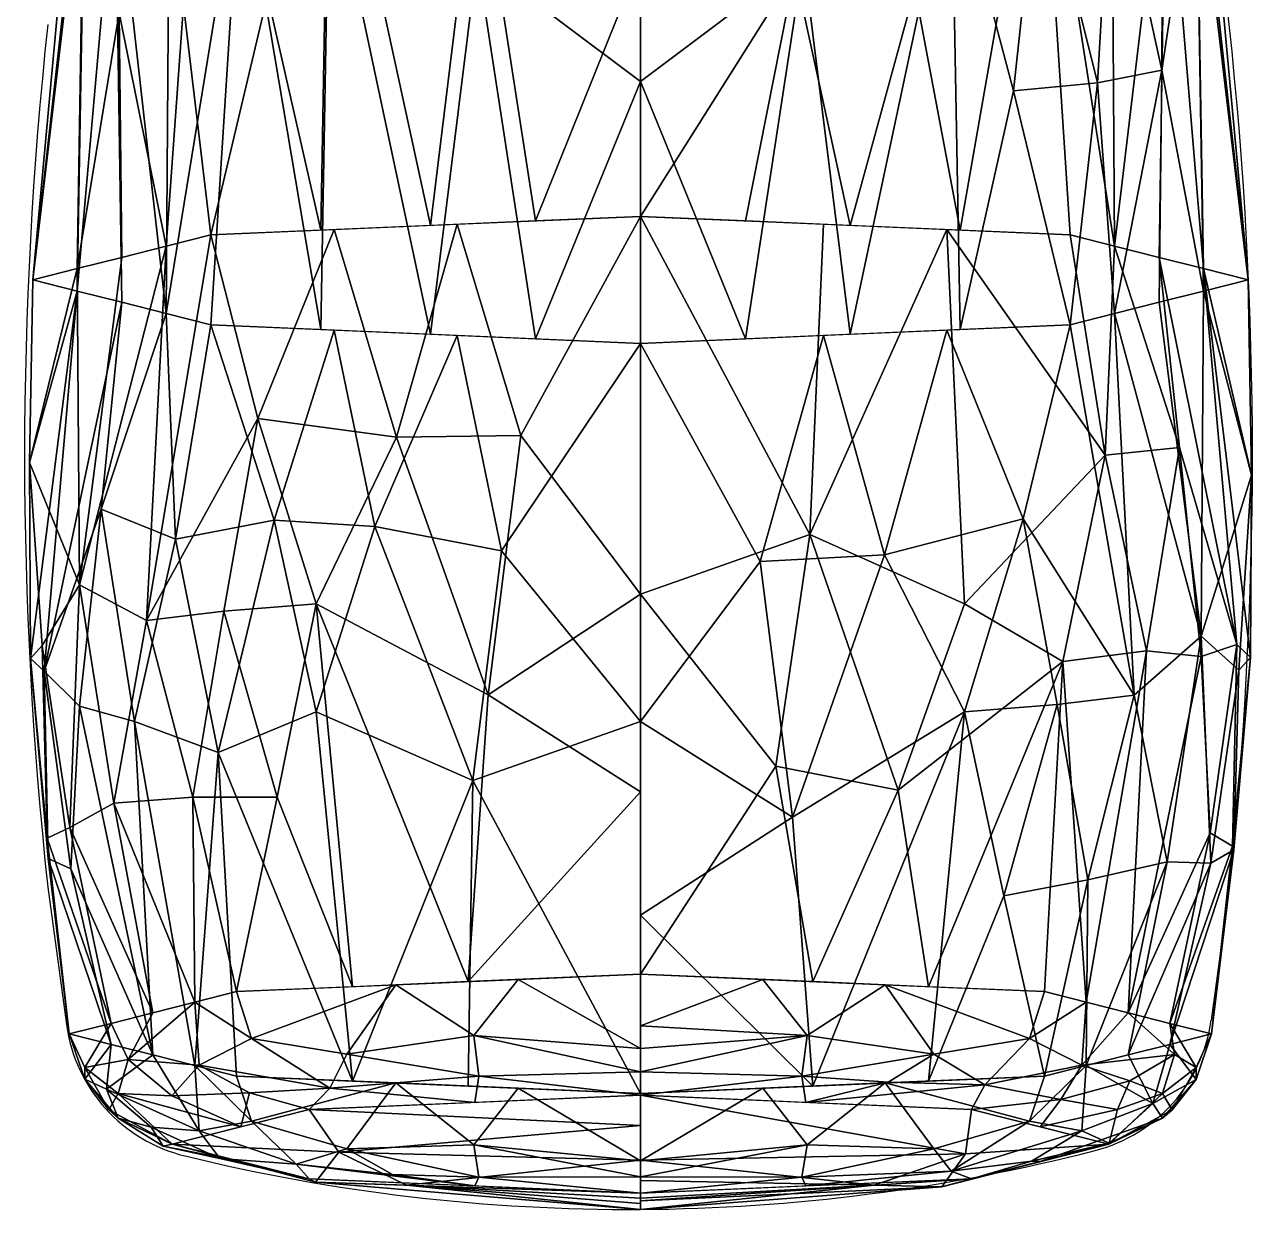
# Model space of a CAD drawing. Extents: x -1 to 863, y -669 to 1.
# Drawn here: x 412.87 to 449.02, y -669.19 to -634.28 of the extents above; entities that cross this region are included whole.
import ezdxf

# ---------------------------------------------------------------- set-up
doc = ezdxf.new("R2010")
doc.units = 0
doc.layers.add('IQ_204_2D', color=7, linetype='Continuous')
doc.layers.add('IQ_BLACK_3D', color=250, linetype='Continuous')

msp = doc.modelspace()

# ---------------------------------------------------------------- linework, layer by layer
at = {"layer": 'IQ_204_2D', "transparency": 33554582}
for p, q in [((413.55, -659.693), (414.1, -663.736)), ((448.336, -659.693), (447.802, -663.614))]:
    msp.add_line(p, q, dxfattribs=at)
for centre, radius, start, end in [((139.739, -670.479), 310.713, 6.69073, 9.76709), ((531.11, -646.986), 118.245, 173.83058, 186.16942), ((330.776, -646.986), 118.245, 353.83058, 6.16942), ((418.689, -663.111), 4.632, 187.7493, 256.2595), ((443.244, -662.994), 4.6, 284.43, 352.2507), ((430.669, -614.121), 55.065, 256.2595, 284.43)]:
    msp.add_arc(centre, radius, start, end, dxfattribs=at)

# ---------------------------------------------------------------- meshes
at = {"layer": 'IQ_BLACK_3D', "transparency": 33554687}
mesh = msp.add_polyface(dxfattribs=at)
corners = [(431, -615.621, 1144.646), (420.767, -615.178, 1140.43), (416.528, -614.108, 1130.253), (420.767, -613.039, 1120.076), (431, -612.596, 1115.86), (431, -626.166, 1112.287), (431, -639.929, 1109.55), (418.349, -640.477, 1114.761), (413.109, -641.799, 1127.343), (418.349, -643.122, 1139.924), (431, -643.67, 1145.135), (431, -629.638, 1145.32), (424.821, -640.197, 1112.095), (424.821, -643.402, 1142.59), (426.002, -612.812, 1117.919), (426.002, -615.405, 1142.587), (421.836, -626.454, 1115.029), (421.836, -629.35, 1142.578), (417.132, -626.947, 1119.716), (417.132, -628.857, 1137.89), (415.729, -641.138, 1121.052), (414.635, -628.201, 1125.499), (414.65, -628.664, 1131.939), (415.729, -642.461, 1133.633), (418.647, -613.574, 1125.164), (418.647, -614.643, 1135.342), (427.91, -640.063, 1110.823), (426.196, -628.951, 1112.37), (431, -632.366, 1111.054), (428.501, -612.704, 1116.89), (426.52, -620.338, 1114.376), (423.384, -612.925, 1118.998), (421.102, -619.722, 1117.479), (419.245, -626.676, 1117.136), (417.542, -633.706, 1117.172), (423.702, -619.487, 1115.782), (420.014, -633.425, 1114.713), (421.585, -640.337, 1113.428), (415.649, -633.934, 1120.039), (417.039, -640.808, 1117.907), (415.613, -627.437, 1122.505), (417.588, -613.841, 1127.709), (415.38, -621.146, 1127.967), (417.115, -620.362, 1122.3), (419.707, -613.306, 1122.62), (415.441, -621.172, 1131.178), (416.018, -622.137, 1134.276), (415.919, -621.121, 1124.991), (419.707, -614.911, 1137.886), (418.897, -622.102, 1139.401), (419.23, -629.301, 1140.468), (421.585, -643.262, 1141.257), (417.588, -614.376, 1132.797), (415.531, -629.432, 1135.006), (414.377, -628.02, 1128.762), (417.312, -621.414, 1136.99), (427.91, -643.536, 1143.863), (426.196, -632.344, 1144.66), (431, -635.959, 1145.237), (428.501, -615.513, 1143.616), (426.52, -623.503, 1144.488), (423.384, -615.291, 1141.508), (414.419, -641.469, 1124.197), (417.039, -642.791, 1136.779), (414.419, -642.13, 1130.488), (421.124, -622.257, 1141.599), (423.698, -622.562, 1143.3)]
mesh.append_faces([[corners[k] for k in face] for face in [(26, 28, 6)]], dxfattribs={"vtx0": -1})
mesh.append_faces([[corners[k] for k in face] for face in [(12, 27, 26), (11, 57, 58), (51, 50, 9), (5, 30, 4), (14, 35, 31), (37, 16, 12), (52, 46, 25), (13, 17, 51), (25, 55, 48), (1, 65, 61)]], dxfattribs={"vtx0": -1, "vtx1": -1})
mesh.append_faces([[corners[k] for k in face] for face in [(16, 37, 36), (2, 42, 45), (42, 47, 21), (34, 33, 36), (18, 44, 33), (66, 57, 60), (18, 34, 38), (19, 55, 53), (17, 65, 50), (16, 32, 35), (42, 54, 45), (33, 34, 18), (21, 40, 38), (40, 18, 38), (53, 22, 64), (8, 22, 54), (49, 55, 19), (44, 18, 43), (27, 28, 26), (12, 16, 27), (30, 5, 27), (27, 16, 35), (35, 32, 31), (30, 35, 14), (33, 32, 16), (36, 33, 16), (46, 45, 22), (39, 38, 34), (35, 30, 27), (34, 36, 7), (43, 18, 40), (24, 43, 47), (54, 42, 21), (47, 43, 40), (33, 44, 32), (46, 52, 45), (53, 46, 22), (48, 55, 49), (21, 47, 40), (41, 47, 42), (50, 49, 19), (46, 55, 25), (50, 65, 49), (53, 63, 19), (50, 51, 17), (54, 21, 8), (45, 54, 22), (55, 46, 53), (17, 13, 57), (56, 58, 57), (65, 1, 49), (11, 60, 57), (65, 17, 66), (38, 62, 21), (63, 50, 19), (17, 57, 66), (15, 66, 60), (61, 65, 66)]], dxfattribs={"vtx0": -1, "vtx1": -1, "vtx2": -1})
mesh.append_faces([[corners[k] for k in face] for face in [(49, 1, 48), (60, 11, 0), (50, 63, 9), (30, 29, 4), (32, 3, 31), (38, 39, 20), (38, 20, 62), (34, 7, 39), (42, 2, 41), (47, 41, 24), (32, 44, 3), (43, 24, 44), (53, 23, 63), (66, 15, 61), (60, 59, 15), (22, 8, 64)]], dxfattribs={"vtx0": -1, "vtx2": -1})
mesh.append_faces([[corners[k] for k in face] for face in [(0, 59, 60), (14, 29, 30), (64, 23, 53), (5, 28, 27), (62, 8, 21), (37, 7, 36), (52, 2, 45), (13, 56, 57)]], dxfattribs={"vtx1": -1, "vtx2": -1})
mesh.append_faces([[corners[k] for k in face] for face in [(56, 10, 58)]], dxfattribs={"vtx2": -1})
mesh = msp.add_polyface(dxfattribs=at)
corners = [(431, -612.596, 1115.86), (441.233, -613.039, 1120.076), (445.472, -614.108, 1130.253), (441.233, -615.178, 1140.43), (431, -615.621, 1144.646), (431, -629.638, 1145.32), (431, -643.67, 1145.135), (443.651, -643.122, 1139.924), (448.891, -641.799, 1127.343), (443.651, -640.477, 1114.761), (431, -639.929, 1109.55), (431, -626.166, 1112.287), (437.179, -643.402, 1142.59), (437.179, -640.197, 1112.095), (435.998, -615.405, 1142.587), (435.998, -612.812, 1117.919), (440.164, -629.35, 1142.578), (440.164, -626.454, 1115.029), (444.868, -628.857, 1137.89), (444.868, -626.947, 1119.716), (446.271, -642.461, 1133.633), (447.365, -628.881, 1131.974), (447.35, -627.996, 1125.578), (446.271, -641.138, 1121.052), (443.353, -614.643, 1135.342), (443.353, -613.574, 1125.164), (434.09, -643.536, 1143.863), (435.804, -632.344, 1144.66), (431, -635.959, 1145.237), (433.499, -615.513, 1143.616), (435.48, -623.503, 1144.488), (438.616, -615.291, 1141.508), (440.898, -622.255, 1141.58), (442.755, -629.128, 1140.471), (444.458, -635.998, 1138.974), (438.298, -622.379, 1143.29), (441.986, -636.234, 1141.437), (440.415, -643.262, 1141.257), (446.351, -635.625, 1136.122), (444.961, -642.791, 1136.779), (446.387, -628.757, 1135.061), (444.412, -614.376, 1132.797), (446.62, -621.468, 1131.026), (444.885, -621.878, 1136.732), (442.293, -614.911, 1137.886), (446.559, -620.825, 1127.88), (445.982, -621.125, 1124.648), (446.081, -622.061, 1133.942), (442.293, -613.306, 1122.62), (443.103, -620.025, 1119.643), (442.77, -626.845, 1117.103), (440.415, -640.337, 1113.428), (439.077, -633.235, 1112.796), (435.709, -624.202, 1113.456), (435.547, -632.714, 1111.492), (444.412, -613.841, 1127.709), (446.469, -628.109, 1122.418), (447.623, -628.026, 1128.819), (444.688, -619.853, 1122.145), (434.09, -640.063, 1110.823), (438.616, -612.925, 1118.998), (447.581, -642.13, 1130.488), (444.961, -640.808, 1117.907), (447.581, -641.469, 1124.197), (433.499, -612.704, 1116.89), (431, -620.053, 1113.896)]
mesh.append_faces([[corners[k] for k in face] for face in [(64, 65, 0), (26, 28, 6)]], dxfattribs={"vtx0": -1})
mesh.append_faces([[corners[k] for k in face] for face in [(12, 27, 26), (5, 30, 4), (14, 35, 31), (37, 16, 12), (11, 54, 10), (55, 46, 25), (25, 58, 48), (10, 54, 59)]], dxfattribs={"vtx0": -1, "vtx1": -1})
mesh.append_faces([[corners[k] for k in face] for face in [(16, 37, 36), (2, 42, 45), (42, 47, 21), (17, 50, 52), (11, 53, 54), (18, 44, 33), (18, 34, 38), (19, 58, 56), (34, 33, 36), (16, 32, 35), (42, 57, 45), (33, 34, 18), (17, 52, 53), (8, 57, 21), (40, 18, 38), (56, 22, 63), (8, 22, 57), (49, 58, 19), (44, 18, 43), (27, 28, 26), (12, 16, 27), (30, 5, 27), (27, 16, 35), (35, 32, 31), (30, 35, 14), (33, 32, 16), (36, 33, 16), (46, 45, 22), (39, 38, 34), (35, 30, 27), (62, 50, 19), (34, 36, 7), (43, 18, 40), (24, 43, 47), (57, 42, 21), (47, 43, 40), (33, 44, 32), (46, 55, 45), (56, 46, 22), (48, 58, 49), (21, 47, 40), (41, 47, 42), (50, 49, 19), (46, 58, 25), (50, 17, 49), (56, 62, 19), (51, 52, 50), (52, 54, 53), (13, 54, 52), (17, 53, 15), (38, 61, 21), (45, 57, 22), (58, 46, 56), (60, 49, 17), (21, 40, 38), (53, 65, 64)]], dxfattribs={"vtx0": -1, "vtx1": -1, "vtx2": -1})
mesh.append_faces([[corners[k] for k in face] for face in [(17, 15, 60), (49, 1, 48), (50, 62, 9), (30, 29, 4), (32, 3, 31), (38, 39, 20), (38, 20, 61), (34, 7, 39), (42, 2, 41), (47, 41, 24), (32, 44, 3), (43, 24, 44), (52, 51, 13), (54, 13, 59), (56, 23, 62), (22, 8, 63)]], dxfattribs={"vtx0": -1, "vtx2": -1})
mesh.append_faces([[corners[k] for k in face] for face in [(9, 51, 50), (60, 1, 49), (14, 29, 30), (63, 23, 56), (5, 28, 27), (37, 7, 36), (55, 2, 45), (61, 8, 21), (64, 15, 53), (11, 65, 53)]], dxfattribs={"vtx1": -1, "vtx2": -1})
mesh = msp.add_polyface(dxfattribs=at)
corners = [(431, -643.67, 1145.135), (418.349, -643.122, 1139.924), (413.109, -641.799, 1127.343), (418.349, -640.477, 1114.761), (431, -639.929, 1109.55), (431, -651.058, 1108.307), (431, -662.255, 1108.28), (419.107, -662.77, 1113.18), (414.18, -664.014, 1125.008), (419.107, -665.257, 1136.836), (431, -665.772, 1141.735), (431, -654.813, 1144.037), (425.928, -662.475, 1110.369), (425.928, -665.552, 1139.646), (425.605, -640.163, 1111.772), (425.605, -643.436, 1142.913), (421.455, -651.345, 1111.037), (421.455, -654.526, 1141.307), (416.459, -651.833, 1115.683), (416.643, -663.392, 1119.094), (415.729, -641.138, 1121.052), (413.381, -652.569, 1122.687), (413.439, -653.331, 1129.933), (416.643, -664.635, 1130.922), (415.729, -642.461, 1133.633), (416.1, -654.812, 1135.986), (431, -656.883, 1108.293), (426.519, -654.029, 1108.753), (427.479, -646.387, 1109.027), (423.813, -646.431, 1110.172), (421.977, -640.32, 1113.267), (419.733, -645.888, 1112.695), (418.733, -651.564, 1113.121), (422.517, -662.623, 1111.775), (420.3, -657.037, 1111.762), (417.823, -657.043, 1114.058), (417.875, -663.081, 1116.137), (415.491, -657.212, 1117.387), (414.486, -650.786, 1119.143), (414.419, -641.469, 1124.197), (413.007, -647.181, 1124.995), (413.037, -652.95, 1126.313), (415.412, -664.324, 1127.965), (414.225, -659.151, 1130.636), (413.527, -658.247, 1123.953), (414.2, -657.929, 1120.556), (413.563, -658.85, 1127.311), (415.412, -663.703, 1122.051), (414.487, -654.355, 1133.043), (415.125, -648.552, 1135.335), (417.312, -649.435, 1138.42), (418.564, -655.728, 1138.801), (421.977, -643.279, 1141.419), (417.039, -642.791, 1136.779), (423.176, -649.07, 1142.967), (426.063, -656.55, 1143.05), (426.908, -649.778, 1144.214), (420.216, -648.883, 1141.189), (422.517, -665.404, 1138.241), (417.039, -640.808, 1117.907), (414.419, -642.13, 1130.488), (417.875, -664.946, 1133.879)]
mesh.append_faces([[corners[k] for k in face] for face in [(52, 54, 15), (58, 51, 9), (4, 28, 14), (30, 31, 3), (20, 38, 39), (23, 43, 42), (13, 55, 58), (53, 50, 1), (10, 55, 13), (0, 56, 11), (1, 57, 52), (59, 38, 20)]], dxfattribs={"vtx0": -1, "vtx1": -1})
mesh.append_faces([[corners[k] for k in face] for face in [(34, 35, 32), (35, 36, 37), (37, 18, 35), (33, 34, 16), (31, 32, 18), (57, 17, 54), (45, 47, 44), (38, 18, 37), (48, 22, 43), (55, 54, 17), (15, 54, 56), (5, 27, 28), (31, 29, 16), (41, 22, 60), (44, 46, 41), (31, 18, 3), (38, 21, 40), (46, 42, 43), (52, 57, 54), (23, 25, 48), (24, 22, 49), (27, 26, 12), (12, 16, 27), (28, 29, 14), (29, 27, 16), (27, 29, 28), (29, 31, 30), (32, 31, 16), (38, 59, 18), (32, 16, 34), (35, 34, 7), (32, 35, 18), (21, 45, 44), (37, 45, 38), (40, 41, 60), (38, 40, 39), (41, 40, 21), (44, 41, 21), (48, 43, 23), (46, 22, 41), (38, 45, 21), (37, 19, 45), (46, 43, 22), (8, 46, 44), (48, 25, 49), (50, 49, 25), (50, 53, 49), (51, 50, 25), (17, 57, 51), (51, 25, 61), (50, 57, 1), (54, 55, 56), (55, 17, 58), (55, 11, 56), (51, 57, 50), (51, 58, 17), (22, 48, 49)]], dxfattribs={"vtx0": -1, "vtx1": -1, "vtx2": -1})
mesh.append_faces([[corners[k] for k in face] for face in [(25, 23, 61), (16, 12, 33), (35, 7, 36), (40, 2, 39), (22, 24, 60), (45, 19, 47), (51, 61, 9)]], dxfattribs={"vtx0": -1, "vtx2": -1})
mesh.append_faces([[corners[k] for k in face] for face in [(6, 12, 26)]], dxfattribs={"vtx1": -1})
mesh.append_faces([[corners[k] for k in face] for face in [(0, 15, 56), (10, 11, 55), (5, 26, 27), (4, 5, 28), (60, 2, 40), (30, 14, 29), (33, 7, 34), (36, 19, 37), (8, 42, 46), (47, 8, 44), (53, 24, 49), (59, 3, 18)]], dxfattribs={"vtx1": -1, "vtx2": -1})
mesh = msp.add_polyface(dxfattribs=at)
corners = [(431, -639.929, 1109.55), (443.651, -640.477, 1114.761), (448.891, -641.799, 1127.343), (443.651, -643.122, 1139.924), (431, -643.67, 1145.135), (431, -654.813, 1144.037), (431, -665.772, 1141.735), (442.893, -665.257, 1136.836), (447.82, -664.014, 1125.008), (442.893, -662.77, 1113.18), (431, -662.255, 1108.28), (431, -651.058, 1108.307), (436.072, -665.552, 1139.646), (436.072, -662.475, 1110.369), (436.395, -643.436, 1142.913), (436.395, -640.163, 1111.772), (440.545, -654.526, 1141.307), (440.545, -651.345, 1111.037), (445.541, -654.038, 1136.662), (445.357, -664.635, 1130.922), (446.271, -642.461, 1133.633), (448.619, -653.302, 1129.658), (448.561, -652.54, 1122.411), (445.357, -663.392, 1119.094), (446.271, -641.138, 1121.052), (445.9, -652.731, 1116.183), (431, -660.514, 1142.84), (435.481, -657.627, 1142.983), (434.521, -650.094, 1144.304), (438.187, -649.9, 1143.175), (440.023, -643.279, 1141.419), (442.267, -648.845, 1140.82), (443.267, -654.307, 1139.223), (439.483, -665.404, 1138.241), (441.7, -659.943, 1139.415), (444.177, -659.472, 1137.167), (444.125, -664.946, 1133.879), (446.509, -658.945, 1133.876), (447.514, -652.295, 1133.495), (447.581, -642.13, 1130.488), (448.993, -647.552, 1128.52), (448.963, -652.921, 1126.031), (446.588, -663.703, 1122.051), (447.775, -658.087, 1120.514), (448.473, -658.592, 1127.238), (447.8, -658.987, 1130.627), (448.437, -658.484, 1123.829), (446.588, -664.324, 1127.965), (447.513, -652.895, 1119.157), (446.875, -646.742, 1118.12), (444.688, -646.965, 1114.92), (443.436, -653.041, 1113.238), (439.483, -662.623, 1111.775), (438.592, -656.837, 1109.859), (435.986, -649.302, 1109.126), (434.983, -656.131, 1108.598), (444.961, -640.808, 1117.907), (440.023, -640.32, 1113.267), (444.961, -642.791, 1136.779), (447.581, -641.469, 1124.197), (444.125, -663.081, 1116.137)]
mesh.append_faces([[corners[k] for k in face] for face in [(4, 28, 14), (30, 31, 3), (20, 38, 39), (23, 43, 42), (0, 54, 11), (1, 50, 57), (10, 55, 13), (56, 50, 1), (58, 38, 20), (9, 51, 60)]], dxfattribs={"vtx0": -1, "vtx1": -1})
mesh.append_faces([[corners[k] for k in face] for face in [(34, 35, 32), (35, 36, 37), (37, 18, 35), (17, 51, 53), (31, 32, 18), (45, 47, 44), (38, 18, 37), (48, 22, 43), (54, 57, 17), (33, 34, 16), (5, 27, 28), (31, 29, 16), (41, 22, 59), (44, 46, 41), (17, 53, 54), (31, 18, 3), (38, 21, 40), (46, 42, 43), (23, 25, 48), (50, 51, 17), (51, 25, 60), (24, 22, 49), (27, 26, 12), (12, 16, 27), (28, 29, 14), (29, 27, 16), (27, 29, 28), (29, 31, 30), (32, 31, 16), (38, 58, 18), (32, 16, 34), (35, 34, 7), (32, 35, 18), (21, 45, 44), (37, 45, 38), (40, 41, 59), (38, 40, 39), (41, 40, 21), (44, 41, 21), (48, 43, 23), (46, 22, 41), (38, 45, 21), (37, 19, 45), (46, 43, 22), (8, 46, 44), (48, 25, 49), (50, 49, 25), (50, 56, 49), (51, 50, 25), (50, 17, 57), (52, 53, 51), (54, 53, 55), (13, 55, 53), (11, 54, 55), (22, 48, 49)]], dxfattribs={"vtx0": -1, "vtx1": -1, "vtx2": -1})
mesh.append_faces([[corners[k] for k in face] for face in [(16, 12, 33), (35, 7, 36), (40, 2, 39), (22, 24, 59), (45, 19, 47), (25, 23, 60), (53, 52, 13)]], dxfattribs={"vtx0": -1, "vtx2": -1})
mesh.append_faces([[corners[k] for k in face] for face in [(6, 12, 26)]], dxfattribs={"vtx1": -1})
mesh.append_faces([[corners[k] for k in face] for face in [(10, 11, 55), (0, 15, 54), (9, 52, 51), (15, 57, 54), (4, 5, 28), (5, 26, 27), (59, 2, 40), (30, 14, 29), (33, 7, 34), (36, 19, 37), (8, 42, 46), (47, 8, 44), (56, 24, 49), (58, 3, 18)]], dxfattribs={"vtx1": -1, "vtx2": -1})
mesh = msp.add_polyface(dxfattribs=at)
corners = [(431, -665.772, 1141.735), (419.107, -665.257, 1136.836), (414.18, -664.014, 1125.008), (419.107, -662.77, 1113.18), (431, -662.255, 1108.28), (431, -664.445, 1109.073), (431, -665.822, 1110.952), (421.249, -666.244, 1114.969), (417.21, -667.264, 1124.666), (421.249, -668.283, 1134.364), (431, -668.705, 1138.38), (431, -667.749, 1140.504), (423.797, -662.567, 1111.247), (426.125, -666.033, 1112.96), (423.797, -665.46, 1138.768), (426.125, -668.494, 1136.372), (422.359, -664.609, 1111.539), (422.359, -667.396, 1138.058), (416.643, -663.392, 1119.094), (416.643, -664.635, 1130.922), (418.006, -664.931, 1115.571), (415.626, -665.772, 1121.317), (418.006, -666.873, 1134.048), (415.626, -666.501, 1128.252), (419.23, -666.754, 1119.818), (419.23, -667.773, 1129.515), (426.094, -664.061, 1109.533), (427.399, -662.411, 1109.764), (426.243, -665.263, 1110.559), (431, -665.134, 1110.013), (426.094, -667.278, 1140.135), (427.399, -665.616, 1140.252), (426.243, -668.239, 1138.881), (431, -668.227, 1139.442), (421.852, -665.611, 1113.052), (419.487, -665.754, 1115.158), (417.202, -665.834, 1118.108), (415.916, -664.772, 1118.689), (415.412, -663.703, 1122.051), (414.641, -665.008, 1123.243), (415.347, -666.249, 1124.773), (414.641, -665.35, 1126.552), (415.412, -664.324, 1127.965), (415.277, -665.644, 1129.752), (416.59, -666.759, 1131.286), (418.62, -667.682, 1132.977), (420.86, -667.854, 1135.879), (416.951, -667.32, 1129.843), (417.875, -663.081, 1116.137), (419.543, -664.151, 1113.278), (419.543, -666.586, 1136.453), (417.875, -664.946, 1133.879), (423.703, -668.161, 1137.673)]
mesh.append_faces([[corners[k] for k in face] for face in [(31, 11, 0)]], dxfattribs={"vtx0": -1})
mesh.append_faces([[corners[k] for k in face] for face in [(18, 37, 38), (7, 34, 13), (29, 26, 5), (6, 28, 29), (11, 30, 33), (24, 35, 7), (38, 39, 2), (42, 43, 19), (15, 46, 9), (48, 37, 18), (3, 49, 48)]], dxfattribs={"vtx0": -1, "vtx1": -1})
mesh.append_faces([[corners[k] for k in face] for face in [(16, 26, 28), (20, 49, 34), (32, 52, 15), (34, 28, 13), (36, 37, 20), (11, 31, 30), (37, 48, 20), (16, 49, 12), (50, 17, 14), (36, 20, 35), (17, 32, 30), (14, 17, 30), (26, 27, 5), (39, 37, 21), (43, 44, 22), (16, 12, 26), (23, 41, 40), (17, 46, 52), (46, 22, 45), (43, 41, 23), (45, 22, 44), (21, 37, 36), (26, 29, 28), (52, 32, 17), (33, 30, 32), (35, 34, 7), (28, 34, 16), (20, 34, 35), (35, 24, 36), (24, 21, 36), (38, 37, 39), (34, 49, 16), (40, 39, 21), (41, 2, 39), (21, 8, 40), (8, 23, 40), (40, 41, 39), (41, 43, 42), (43, 23, 44), (23, 47, 44), (45, 44, 47), (46, 45, 9), (50, 46, 17), (8, 47, 23), (45, 47, 25), (48, 49, 20), (46, 50, 22), (43, 22, 19), (50, 51, 22), (46, 15, 52)]], dxfattribs={"vtx0": -1, "vtx1": -1, "vtx2": -1})
mesh.append_faces([[corners[k] for k in face] for face in [(50, 14, 1), (32, 10, 33), (49, 3, 12), (26, 12, 27), (45, 25, 9)]], dxfattribs={"vtx0": -1, "vtx2": -1})
mesh.append_faces([[corners[k] for k in face] for face in [(1, 51, 50), (8, 25, 47), (24, 8, 21), (6, 13, 28), (15, 10, 32), (31, 14, 30), (42, 2, 41), (51, 19, 22)]], dxfattribs={"vtx1": -1, "vtx2": -1})
mesh.append_faces([[corners[k] for k in face] for face in [(27, 4, 5)]], dxfattribs={"vtx2": -1})
mesh = msp.add_polyface(dxfattribs=at)
corners = [(431, -662.255, 1108.28), (442.893, -662.77, 1113.18), (447.82, -664.014, 1125.008), (442.893, -665.257, 1136.836), (431, -665.772, 1141.735), (431, -667.749, 1140.504), (431, -668.705, 1138.38), (440.751, -668.283, 1134.364), (444.79, -667.264, 1124.666), (440.751, -666.244, 1114.969), (431, -665.822, 1110.952), (431, -664.445, 1109.073), (438.203, -665.46, 1138.768), (435.875, -668.494, 1136.372), (438.203, -662.567, 1111.247), (435.875, -666.033, 1112.96), (439.641, -667.396, 1138.058), (439.641, -664.609, 1111.539), (445.357, -664.635, 1130.922), (445.357, -663.392, 1119.094), (443.994, -666.873, 1134.048), (446.374, -666.501, 1128.252), (443.994, -664.931, 1115.571), (446.374, -665.772, 1121.317), (442.77, -667.773, 1129.515), (442.77, -666.754, 1119.818), (435.907, -667.278, 1140.135), (434.601, -665.616, 1140.252), (435.757, -668.239, 1138.881), (431, -668.227, 1139.442), (435.907, -664.061, 1109.533), (434.601, -662.411, 1109.764), (435.757, -665.263, 1110.559), (431, -665.134, 1110.013), (440.148, -668.062, 1136.37), (442.513, -667.764, 1134.281), (444.798, -667.229, 1131.378), (446.084, -666.069, 1131.031), (446.588, -664.324, 1127.965), (447.359, -665.353, 1126.528), (446.653, -666.249, 1124.773), (447.359, -665, 1123.22), (446.588, -663.703, 1122.051), (446.723, -664.622, 1120.028), (445.41, -665.394, 1118.296), (443.38, -665.945, 1116.45), (441.141, -665.51, 1113.576), (445.049, -666.242, 1119.591), (444.125, -664.946, 1133.879), (442.457, -666.586, 1136.453), (442.457, -664.151, 1113.278), (444.125, -663.081, 1116.137), (431, -663.781, 1108.833), (438.297, -665.437, 1111.757)]
mesh.append_faces([[corners[k] for k in face] for face in [(18, 37, 38), (7, 34, 13), (29, 26, 5), (6, 28, 29), (11, 30, 33), (24, 35, 7), (38, 39, 2), (42, 43, 19), (15, 46, 9), (52, 30, 11), (51, 50, 1)]], dxfattribs={"vtx0": -1, "vtx1": -1})
mesh.append_faces([[corners[k] for k in face] for face in [(16, 26, 28), (20, 49, 34), (16, 12, 26), (34, 28, 13), (17, 46, 53), (26, 27, 5), (32, 53, 15), (50, 17, 14), (36, 20, 35), (22, 19, 43), (36, 37, 20), (14, 17, 30), (39, 37, 21), (16, 49, 12), (17, 32, 30), (50, 51, 22), (23, 41, 40), (44, 22, 43), (46, 22, 45), (43, 41, 23), (45, 22, 44), (21, 37, 36), (26, 29, 28), (53, 32, 17), (30, 52, 31), (33, 30, 32), (35, 34, 7), (28, 34, 16), (20, 34, 35), (35, 24, 36), (24, 21, 36), (38, 37, 39), (37, 48, 20), (40, 39, 21), (41, 2, 39), (21, 8, 40), (8, 23, 40), (40, 41, 39), (41, 43, 42), (43, 23, 44), (23, 47, 44), (45, 44, 47), (46, 45, 9), (50, 46, 17), (8, 47, 23), (45, 47, 25), (34, 49, 16), (48, 49, 20), (46, 50, 22), (46, 15, 53)]], dxfattribs={"vtx0": -1, "vtx1": -1, "vtx2": -1})
mesh.append_faces([[corners[k] for k in face] for face in [(50, 14, 1), (32, 10, 33), (49, 3, 12), (26, 12, 27), (45, 25, 9), (49, 48, 3)]], dxfattribs={"vtx0": -1, "vtx2": -1})
mesh.append_faces([[corners[k] for k in face] for face in [(18, 48, 37), (8, 25, 47), (24, 8, 21), (6, 13, 28), (15, 10, 32), (31, 14, 30), (42, 2, 41), (51, 19, 22)]], dxfattribs={"vtx1": -1, "vtx2": -1})
mesh.append_faces([[corners[k] for k in face] for face in [(27, 4, 5), (52, 0, 31)]], dxfattribs={"vtx2": -1})
mesh = msp.add_polyface(dxfattribs=at)
corners = [(431, -668.705, 1138.38), (421.249, -668.283, 1134.364), (417.21, -667.264, 1124.666), (421.249, -666.244, 1114.969), (431, -665.822, 1110.952), (431, -667.734, 1117.637), (431, -668.853, 1124.499), (431, -668.853, 1124.499), (431, -668.853, 1124.499), (431, -668.853, 1124.499), (431, -668.853, 1124.499), (431, -668.853, 1124.499), (431, -668.853, 1124.499), (431, -668.853, 1124.499), (431, -668.853, 1124.499), (431, -668.853, 1124.499), (431, -668.853, 1124.499), (431, -668.853, 1124.499), (431, -668.853, 1124.499), (431, -668.853, 1124.499), (431, -669.185, 1131.444), (424.115, -668.466, 1124.54), (431, -669.007, 1127.719), (431, -666.709, 1114.051), (421.433, -668.38, 1128.533), (422.124, -667.498, 1119.749)]
mesh.append_faces([[corners[k] for k in face] for face in [(22, 21, 15)]], dxfattribs={"vtx0": -1})
mesh.append_faces([[corners[k] for k in face] for face in [(5, 25, 23), (0, 24, 20)]], dxfattribs={"vtx0": -1, "vtx1": -1})
mesh.append_faces([[corners[k] for k in face] for face in [(21, 24, 25), (5, 21, 25), (3, 23, 25), (21, 20, 24), (2, 25, 24)]], dxfattribs={"vtx0": -1, "vtx1": -1, "vtx2": -1})
mesh.append_faces([[corners[k] for k in face] for face in [(24, 1, 2)]], dxfattribs={"vtx0": -1, "vtx2": -1})
mesh.append_faces([[corners[k] for k in face] for face in [(2, 3, 25), (22, 20, 21), (0, 1, 24)]], dxfattribs={"vtx1": -1, "vtx2": -1})
mesh.append_faces([[corners[k] for k in face] for face in [(3, 4, 23), (5, 9, 21)]], dxfattribs={"vtx2": -1})
mesh = msp.add_polyface(dxfattribs=at)
corners = [(431, -665.822, 1110.952), (440.751, -666.244, 1114.969), (444.79, -667.264, 1124.666), (440.751, -668.283, 1134.364), (431, -668.705, 1138.38), (431, -669.185, 1131.444), (431, -668.853, 1124.499), (431, -668.853, 1124.499), (431, -668.853, 1124.499), (431, -668.853, 1124.499), (431, -668.853, 1124.499), (431, -668.853, 1124.499), (431, -668.853, 1124.499), (431, -668.853, 1124.499), (431, -668.853, 1124.499), (431, -668.853, 1124.499), (431, -668.853, 1124.499), (431, -668.853, 1124.499), (431, -668.853, 1124.499), (431, -668.853, 1124.499), (431, -667.734, 1117.637), (437.885, -668.466, 1124.54), (431, -668.334, 1121.318), (431, -668.928, 1135.165), (440.567, -667.552, 1120.651), (439.876, -668.515, 1129.428)]
mesh.append_faces([[corners[k] for k in face] for face in [(22, 21, 15)]], dxfattribs={"vtx0": -1})
mesh.append_faces([[corners[k] for k in face] for face in [(5, 25, 23), (0, 24, 20)]], dxfattribs={"vtx0": -1, "vtx1": -1})
mesh.append_faces([[corners[k] for k in face] for face in [(21, 24, 25), (5, 21, 25), (3, 23, 25), (21, 20, 24), (2, 25, 24)]], dxfattribs={"vtx0": -1, "vtx1": -1, "vtx2": -1})
mesh.append_faces([[corners[k] for k in face] for face in [(24, 1, 2)]], dxfattribs={"vtx0": -1, "vtx2": -1})
mesh.append_faces([[corners[k] for k in face] for face in [(2, 3, 25), (22, 20, 21), (0, 1, 24)]], dxfattribs={"vtx1": -1, "vtx2": -1})
mesh.append_faces([[corners[k] for k in face] for face in [(3, 4, 23), (5, 9, 21)]], dxfattribs={"vtx2": -1})

doc.saveas('drawing.dxf')
